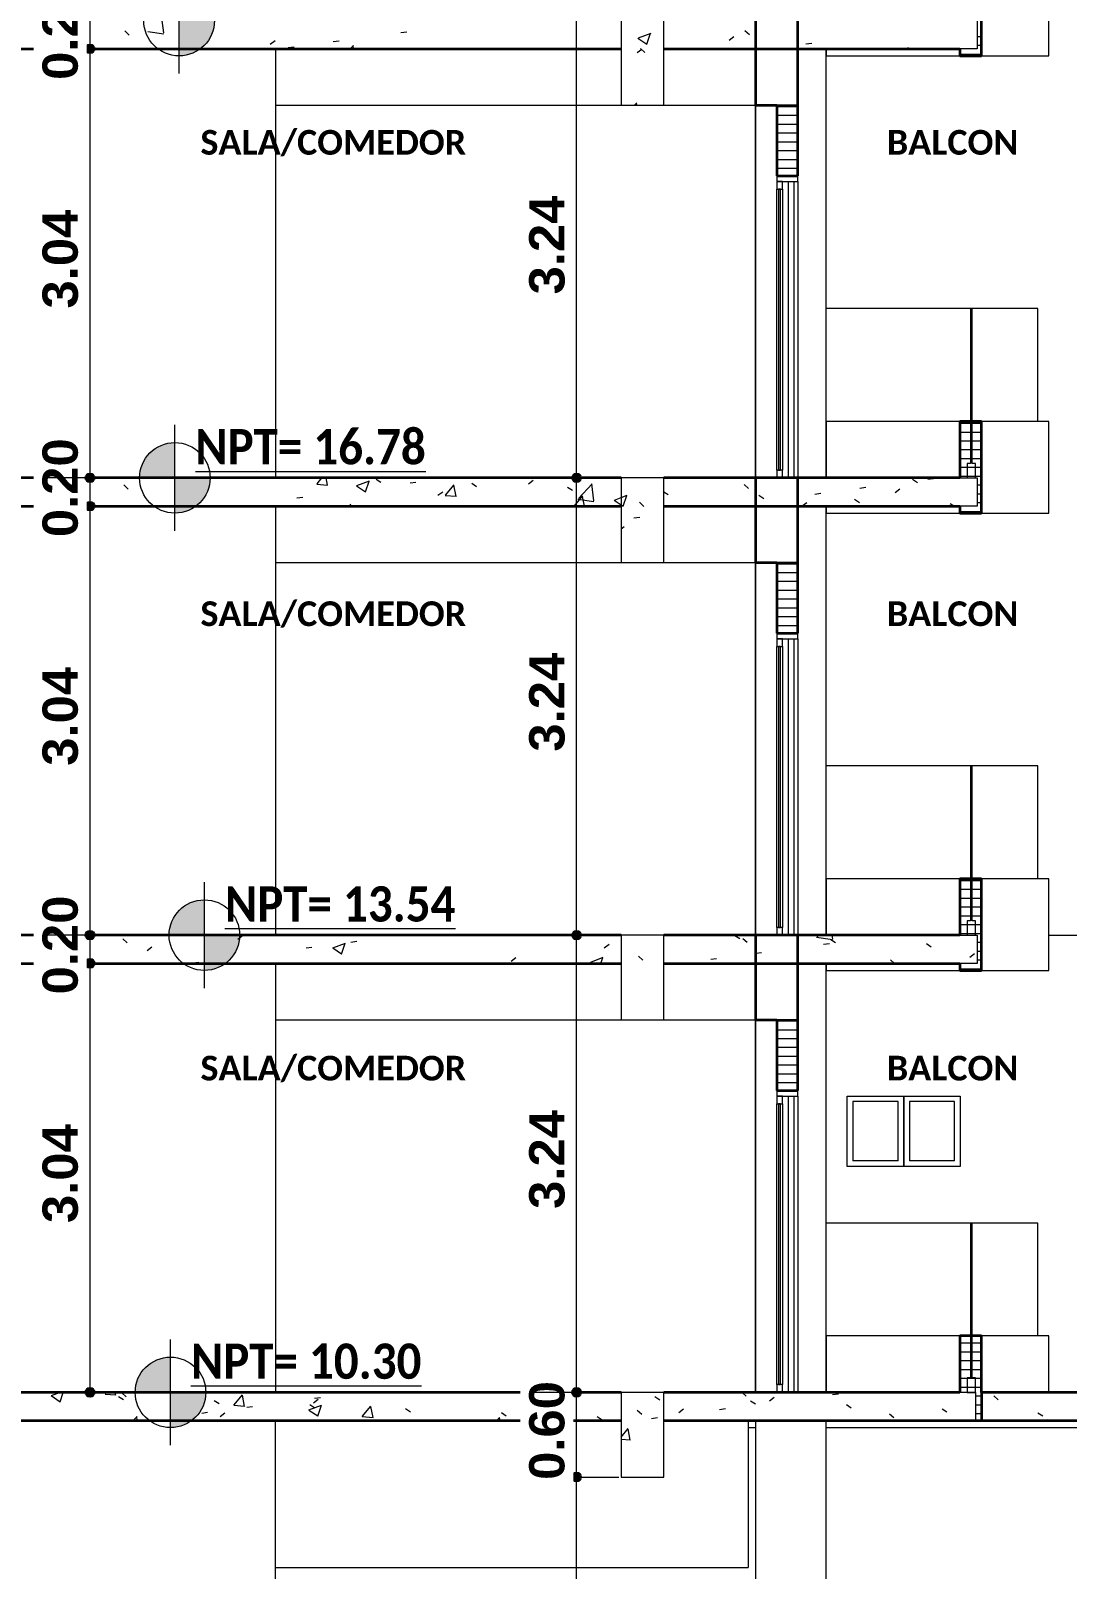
# Model space of a CAD drawing. Header units: metres. Extents: x -144 to 1000, y -717 to 29.
# Drawn here: x 289.15 to 296.49, y -647.32 to -636.42 of the extents above; entities that cross this region are included whole.
import ezdxf

# ---------------------------------------------------------------- set-up
doc = ezdxf.new("R2010")
doc.units = ezdxf.units.M
doc.layers.get('0').update_dxf_attribs({"color": 1})
for name, color, linetype, lineweight in [('A-ANNO-DIMS', 1, 'Continuous', 9), ('A-DETL-GENF', 1, 'Continuous', 9), ('A-DETL-THIN', 1, 'Continuous', 9), ('A-DOOR-FRAM', 1, 'Continuous', 9), ('A-DOOR-GLAZ', 1, 'Continuous', 9), ('A-FLOR', 2, 'Continuous', 9), ('A-FLOR-HRAL', 1, 'Continuous', 9), ('A-FLOR-MCUT', 7, 'Continuous', 9), ('A-FLOR-PATT', 8, 'Continuous', 50), ('A-GLAZ', 1, 'Continuous', 9), ('A-WALL', 4, 'Continuous', 9), ('G-ANNO-DIMS', 1, 'Continuous', 9), ('G-ANNO-TEXT', 2, 'Continuous', 9), ('S-BEAM', 1, 'Continuous', 9), ('S-COLS', 7, 'Continuous', 9)]:
    doc.layers.add(name, color=color, linetype=linetype, lineweight=lineweight)
doc.layers.add('A-WALL-PATT', color=7, linetype='Continuous', lineweight=35, true_color=0x9c9c9c)
doc.styles.add('Arial Black_B', font='ariblk.ttf', dxfattribs={"width": 0.9, "height": 0.1875})
doc.styles.add('Calibri_B', font='calibrib.ttf', dxfattribs={"height": 0.165})
doc.styles.add('Calibri_B_1', font='calibrib.ttf', dxfattribs={"height": 0.135})
pattern_1 = [(45, (282.0061, -648.2254), (-0.561266, 0.561266), []), (45, (282.2045, -648.2254), (0, 1.122532), []), (45, (281.8077, -648.2254), (0, 1.122532), [])]

# ---------------------------------------------------------------- blocks, each defined once
blk = doc.blocks.new('ololo')
at = {"layer": 'A-ANNO-DIMS', "lineweight": 25, "true_color": 0x008000}
h = blk.add_hatch(color=96, dxfattribs=at)
edge = h.paths.add_edge_path()
edge.add_arc((289.569, -636.545), 0.0313, 0, 360)
h = blk.add_hatch(color=96, dxfattribs=at)
edge = h.paths.add_edge_path()
edge.add_arc((289.569, -636.545), 0.0313, 0, 360)
h = blk.add_hatch(color=96, dxfattribs=at)
edge = h.paths.add_edge_path()
edge.add_arc((289.569, -639.585), 0.0313, 0, 360)
at = {"layer": 'A-ANNO-DIMS', "lineweight": 25}
h = blk.add_hatch(color=256, dxfattribs=at)
edge = h.paths.add_edge_path()
edge.add_arc((293.016, -639.585), 0.0312, 0, 360)
h = blk.add_hatch(color=256, dxfattribs=at)
edge = h.paths.add_edge_path()
edge.add_arc((293.016, -639.585), 0.0312, 0, 360)
at = {"layer": 'A-ANNO-DIMS', "lineweight": 25, "true_color": 0x008000}
h = blk.add_hatch(color=96, dxfattribs=at)
edge = h.paths.add_edge_path()
edge.add_arc((289.569, -639.785), 0.0313, 0, 360)
h = blk.add_hatch(color=96, dxfattribs=at)
edge = h.paths.add_edge_path()
edge.add_arc((289.569, -639.785), 0.0313, 0, 360)
h = blk.add_hatch(color=96, dxfattribs=at)
edge = h.paths.add_edge_path()
edge.add_arc((289.569, -642.825), 0.0313, 0, 360)
at = {"layer": 'A-ANNO-DIMS', "lineweight": 25}
h = blk.add_hatch(color=256, dxfattribs=at)
edge = h.paths.add_edge_path()
edge.add_arc((293.016, -642.825), 0.0312, 0, 360)
h = blk.add_hatch(color=256, dxfattribs=at)
edge = h.paths.add_edge_path()
edge.add_arc((293.016, -642.825), 0.0312, 0, 360)
at = {"layer": 'A-ANNO-DIMS', "lineweight": 25, "true_color": 0x008000}
h = blk.add_hatch(color=96, dxfattribs=at)
edge = h.paths.add_edge_path()
edge.add_arc((289.569, -643.025), 0.0313, 0, 360)
h = blk.add_hatch(color=96, dxfattribs=at)
edge = h.paths.add_edge_path()
edge.add_arc((289.569, -643.025), 0.0313, 0, 360)
h = blk.add_hatch(color=96, dxfattribs=at)
edge = h.paths.add_edge_path()
edge.add_arc((289.569, -646.065), 0.0313, 0, 360)
h = blk.add_hatch(color=96, dxfattribs=at)
edge = h.paths.add_edge_path()
edge.add_arc((293.016, -646.065), 0.0312, 0, 360)
h = blk.add_hatch(color=96, dxfattribs=at)
edge = h.paths.add_edge_path()
edge.add_arc((293.016, -646.665), 0.0312, 0, 360)
h = blk.add_hatch(color=96, dxfattribs=at)
edge = h.paths.add_edge_path()
edge.add_arc((293.016, -646.665), 0.0312, 0, 360)
at = {"layer": 'A-FLOR-HRAL', "true_color": 0x808080}
h = blk.add_hatch(dxfattribs=at)
h.set_pattern_fill('FP_107', color=8, style=0, pattern_type=2)
h.set_pattern_definition(pattern_1)
h.paths.add_polyline_path([(295.809, -639.185), (295.818, -639.185), (295.818, -638.385), (295.806, -638.385), (295.806, -639.185)])
h = blk.add_hatch(dxfattribs=at)
h.set_pattern_fill('FP_107', color=8, style=0, pattern_type=2)
h.set_pattern_definition(pattern_1)
h.paths.add_polyline_path([(295.818, -642.425), (295.818, -641.625), (295.806, -641.625), (295.806, -642.425), (295.809, -642.425)])
h = blk.add_hatch(dxfattribs=at)
h.set_pattern_fill('FP_107', color=8, style=0, pattern_type=2)
h.set_pattern_definition(pattern_1)
h.paths.add_polyline_path([(295.818, -645.665), (295.818, -644.865), (295.806, -644.865), (295.806, -645.665), (295.809, -645.665)])
at = {"layer": 'G-ANNO-DIMS'}
h = blk.add_hatch(color=256, dxfattribs=at)
edge = h.paths.add_edge_path()
edge.add_line((290.2, -636.345), (290.45, -636.345))
edge.add_arc((290.2, -636.345), 0.25, 270, 360, ccw=False)
edge.add_line((290.2, -636.595), (290.2, -636.345))
h = blk.add_hatch(color=256, dxfattribs=at)
edge = h.paths.add_edge_path()
edge.add_line((290.17, -639.585), (289.92, -639.585))
edge.add_arc((290.17, -639.585), 0.25, 90, 180, ccw=False)
edge.add_line((290.17, -639.335), (290.17, -639.585))
h = blk.add_hatch(color=256, dxfattribs=at)
edge = h.paths.add_edge_path()
edge.add_line((290.17, -639.585), (290.42, -639.585))
edge.add_arc((290.17, -639.585), 0.25, 270, 360, ccw=False)
edge.add_line((290.17, -639.835), (290.17, -639.585))
h = blk.add_hatch(color=256, dxfattribs=at)
edge = h.paths.add_edge_path()
edge.add_line((290.379, -642.825), (290.129, -642.825))
edge.add_arc((290.379, -642.825), 0.25, 90, 180, ccw=False)
edge.add_line((290.379, -642.575), (290.379, -642.825))
h = blk.add_hatch(color=256, dxfattribs=at)
edge = h.paths.add_edge_path()
edge.add_line((290.379, -642.825), (290.629, -642.825))
edge.add_arc((290.379, -642.825), 0.25, 270, 360, ccw=False)
edge.add_line((290.379, -643.075), (290.379, -642.825))
h = blk.add_hatch(color=256, dxfattribs=at)
edge = h.paths.add_edge_path()
edge.add_line((290.139, -646.065), (289.889, -646.065))
edge.add_arc((290.139, -646.065), 0.25, 90, 180, ccw=False)
edge.add_line((290.139, -645.815), (290.139, -646.065))
h = blk.add_hatch(color=256, dxfattribs=at)
edge = h.paths.add_edge_path()
edge.add_line((290.139, -646.065), (290.389, -646.065))
edge.add_arc((290.139, -646.065), 0.25, 270, 360, ccw=False)
edge.add_line((290.139, -646.315), (290.139, -646.065))
at = {"layer": 'A-ANNO-DIMS', "color": 96, "true_color": 0x008000}
for p, q in [((289.569, -636.545), (289.569, -636.345)), ((289.569, -636.545), (289.269, -636.545)), ((289.569, -636.545), (289.269, -636.545)), ((289.569, -636.545), (289.869, -636.545)), ((289.569, -636.545), (289.869, -636.545)), ((289.569, -639.585), (289.269, -639.585)), ((289.569, -639.785), (289.569, -639.585)), ((289.569, -639.585), (289.869, -639.585)), ((289.569, -639.785), (289.269, -639.785)), ((289.569, -639.785), (289.269, -639.785)), ((289.569, -639.785), (289.869, -639.785)), ((289.569, -639.785), (289.869, -639.785)), ((289.569, -642.825), (289.269, -642.825)), ((289.569, -643.025), (289.569, -642.825)), ((289.569, -642.825), (289.869, -642.825)), ((289.569, -643.025), (289.269, -643.025)), ((289.569, -643.025), (289.269, -643.025)), ((289.569, -646.065), (289.569, -643.025)), ((289.569, -643.025), (289.869, -643.025)), ((289.569, -643.025), (289.869, -643.025)), ((289.569, -646.065), (289.269, -646.065)), ((289.569, -646.065), (289.869, -646.065)), ((293.016, -646.065), (292.716, -646.065)), ((293.016, -646.665), (293.016, -646.065)), ((293.016, -646.065), (293.316, -646.065)), ((293.016, -646.665), (292.716, -646.665)), ((293.016, -646.665), (292.716, -646.665)), ((293.016, -650.766), (293.016, -646.665)), ((293.016, -646.665), (293.316, -646.665)), ((293.016, -646.665), (293.316, -646.665))]:
    blk.add_line(p, q, dxfattribs=at)
at = {"layer": 'A-ANNO-DIMS'}
for p, q in [((293.016, -639.585), (293.016, -636.345)), ((293.016, -639.585), (292.716, -639.585)), ((293.016, -639.585), (292.716, -639.585)), ((293.016, -642.825), (293.016, -639.585)), ((293.016, -639.585), (293.316, -639.585)), ((293.016, -639.585), (293.316, -639.585)), ((293.016, -642.825), (292.716, -642.825)), ((293.016, -642.825), (292.716, -642.825)), ((293.016, -642.825), (293.316, -642.825)), ((293.016, -642.825), (293.316, -642.825))]:
    blk.add_line(p, q, dxfattribs=at)
at = {"layer": 'A-ANNO-DIMS', "color": 96, "lineweight": 25, "true_color": 0x008000}
for centre, radius in [((289.569, -636.545), 0.0313), ((289.569, -636.545), 0.0313), ((289.569, -639.585), 0.0313), ((289.569, -639.785), 0.0313), ((289.569, -639.785), 0.0313), ((289.569, -642.825), 0.0313), ((289.569, -643.025), 0.0313), ((289.569, -643.025), 0.0313), ((289.569, -646.065), 0.0313), ((293.016, -646.065), 0.0312), ((293.016, -646.665), 0.0312), ((293.016, -646.665), 0.0312)]:
    blk.add_circle(centre, radius, dxfattribs=at)
at = {"layer": 'A-ANNO-DIMS', "lineweight": 25}
for centre in [(293.016, -639.585), (293.016, -639.585), (293.016, -642.825), (293.016, -642.825)]:
    blk.add_circle(centre, 0.0312, dxfattribs=at)
at = {"layer": 'A-DETL-GENF'}
for p, q in [((293.451, -636.469), (293.514, -636.512)), ((293.455, -636.468), (293.544, -636.433)), ((293.514, -636.512), (293.54, -636.435)), ((293.444, -636.572), (293.477, -636.547)), ((293.469, -636.542), (293.5, -636.57)), ((293.427, -636.945), (293.442, -636.927)), ((293.443, -636.945), (293.44, -636.93)), ((293.629, -639.68), (293.633, -639.683)), ((293.331, -639.724), (293.374, -639.708)), ((293.331, -639.776), (293.345, -639.786)), ((293.345, -639.786), (293.371, -639.71)), ((293.461, -639.758), (293.492, -639.787)), ((293.422, -639.869), (293.463, -639.863)), ((293.331, -639.946), (293.354, -639.929)), ((293.454, -642.975), (293.485, -643.003)), ((293.571, -646.095), (293.606, -646.118)), ((293.446, -646.191), (293.477, -646.219)), ((293.331, -646.382), (293.381, -646.322)), ((293.395, -646.403), (293.381, -646.323)), ((293.547, -646.249), (293.589, -646.244)), ((293.331, -646.397), (293.395, -646.402))]:
    blk.add_line(p, q, dxfattribs=at)
at = {"layer": 'A-DETL-THIN'}
for p, q in [((293.331, -636.345), (293.331, -636.945)), ((293.633, -636.945), (293.633, -636.345)), ((293.331, -636.945), (293.633, -636.945)), ((293.331, -639.585), (293.331, -640.185)), ((293.633, -639.585), (293.331, -639.585)), ((293.633, -640.185), (293.633, -639.585)), ((293.331, -640.185), (293.633, -640.185)), ((293.331, -642.825), (293.331, -643.425)), ((293.633, -642.825), (293.331, -642.825)), ((293.633, -643.425), (293.633, -642.825)), ((293.331, -643.425), (293.633, -643.425)), ((293.331, -646.065), (293.331, -646.665)), ((293.633, -646.065), (293.331, -646.065)), ((293.633, -646.665), (293.633, -646.065)), ((293.331, -646.665), (293.633, -646.665))]:
    blk.add_line(p, q, dxfattribs=at)
at = {"layer": 'A-DOOR-FRAM', "lineweight": 15}
for p, q in [((294.434, -637.445), (294.434, -637.485)), ((294.584, -637.445), (294.434, -637.445)), ((294.434, -637.485), (294.434, -637.54)), ((294.474, -637.485), (294.434, -637.485)), ((294.434, -637.485), (294.584, -637.485)), ((294.474, -637.54), (294.474, -637.485)), ((294.584, -637.485), (294.584, -637.445)), ((294.434, -637.54), (294.474, -637.54)), ((294.434, -639.53), (294.434, -639.585)), ((294.474, -639.53), (294.434, -639.53)), ((294.474, -639.585), (294.474, -639.53)), ((294.434, -639.585), (294.474, -639.585)), ((294.434, -640.685), (294.434, -640.725)), ((294.584, -640.685), (294.434, -640.685)), ((294.434, -640.725), (294.434, -640.78)), ((294.474, -640.725), (294.434, -640.725)), ((294.434, -640.725), (294.584, -640.725)), ((294.474, -640.78), (294.474, -640.725)), ((294.584, -640.725), (294.584, -640.685)), ((294.434, -640.78), (294.474, -640.78)), ((294.434, -642.77), (294.434, -642.825)), ((294.474, -642.77), (294.434, -642.77)), ((294.434, -642.825), (294.474, -642.825)), ((294.474, -642.825), (294.474, -642.77)), ((294.434, -643.925), (294.434, -643.965)), ((294.584, -643.925), (294.434, -643.925)), ((294.584, -643.965), (294.584, -643.925)), ((294.434, -643.965), (294.434, -644.02)), ((294.474, -643.965), (294.434, -643.965)), ((294.434, -643.965), (294.584, -643.965)), ((294.434, -644.02), (294.474, -644.02)), ((294.474, -644.02), (294.474, -643.965)), ((294.434, -646.01), (294.434, -646.065)), ((294.474, -646.01), (294.434, -646.01)), ((294.434, -646.065), (294.474, -646.065)), ((294.474, -646.065), (294.474, -646.01))]:
    blk.add_line(p, q, dxfattribs=at)
at = {"layer": 'A-DOOR-FRAM'}
for p, q in [((294.514, -637.485), (294.514, -639.585)), ((294.554, -637.485), (294.554, -639.585)), ((294.584, -637.485), (294.584, -639.585)), ((294.434, -639.53), (294.434, -637.54)), ((294.474, -637.54), (294.474, -639.53)), ((294.514, -640.725), (294.514, -642.825)), ((294.554, -640.725), (294.554, -642.825)), ((294.584, -640.725), (294.584, -642.825)), ((294.434, -642.77), (294.434, -640.78)), ((294.474, -640.78), (294.474, -642.77)), ((294.434, -646.01), (294.434, -644.02)), ((294.474, -644.02), (294.474, -646.01)), ((294.514, -643.965), (294.514, -646.065)), ((294.554, -643.965), (294.554, -646.065)), ((294.584, -643.965), (294.584, -646.065))]:
    blk.add_line(p, q, dxfattribs=at)
at = {"layer": 'A-DOOR-GLAZ'}
for p, q in [((294.461, -637.54), (294.447, -637.54)), ((294.447, -637.54), (294.447, -639.53)), ((294.461, -639.53), (294.461, -637.54)), ((294.447, -639.53), (294.461, -639.53)), ((294.461, -640.78), (294.447, -640.78)), ((294.447, -640.78), (294.447, -642.77)), ((294.461, -642.77), (294.461, -640.78)), ((294.447, -642.77), (294.461, -642.77)), ((294.461, -644.02), (294.447, -644.02)), ((294.447, -644.02), (294.447, -646.01)), ((294.461, -646.01), (294.461, -644.02)), ((294.447, -646.01), (294.461, -646.01))]:
    blk.add_line(p, q, dxfattribs=at)
at = {"layer": 'A-FLOR', "lineweight": 35}
for p, q in [((287.584, -636.545), (293.331, -636.545)), ((293.633, -636.545), (295.732, -636.545)), ((293.331, -639.585), (287.434, -639.585)), ((295.732, -639.585), (293.633, -639.585)), ((287.584, -639.785), (293.331, -639.785)), ((293.633, -639.785), (295.732, -639.785)), ((293.331, -642.825), (287.434, -642.825)), ((295.732, -642.825), (293.633, -642.825)), ((287.584, -643.025), (293.331, -643.025)), ((293.633, -643.025), (295.732, -643.025)), ((293.331, -646.065), (286.984, -646.065)), ((295.732, -646.065), (293.633, -646.065)), ((296.653, -646.065), (295.884, -646.065)), ((295.884, -646.065), (295.884, -646.265)), ((286.984, -646.265), (293.331, -646.265)), ((293.633, -646.265), (295.844, -646.265)), ((295.884, -646.265), (296.653, -646.265))]:
    blk.add_line(p, q, dxfattribs=at)
at = {"layer": 'A-FLOR-HRAL'}
for p, q in [((295.806, -638.385), (294.784, -638.385)), ((295.806, -638.385), (295.806, -639.483)), ((295.818, -638.385), (295.806, -638.385)), ((295.818, -639.483), (295.818, -638.385)), ((296.284, -638.385), (295.818, -638.385)), ((296.284, -639.185), (296.284, -638.385)), ((295.806, -639.483), (295.782, -639.483)), ((295.782, -639.483), (295.782, -639.585)), ((295.843, -639.483), (295.818, -639.483)), ((295.843, -639.585), (295.843, -639.483)), ((295.782, -639.585), (295.843, -639.585)), ((295.806, -641.625), (294.784, -641.625)), ((295.806, -641.625), (295.806, -642.723)), ((295.818, -641.625), (295.806, -641.625)), ((295.818, -642.723), (295.818, -641.625)), ((296.284, -641.625), (295.818, -641.625)), ((296.284, -642.425), (296.284, -641.625)), ((295.806, -642.723), (295.782, -642.723)), ((295.782, -642.723), (295.782, -642.825)), ((295.843, -642.723), (295.818, -642.723)), ((295.843, -642.825), (295.843, -642.723)), ((295.782, -642.825), (295.843, -642.825)), ((295.806, -644.865), (294.784, -644.865)), ((295.806, -644.865), (295.806, -645.963)), ((295.818, -644.865), (295.806, -644.865)), ((295.818, -645.963), (295.818, -644.865)), ((296.284, -644.865), (295.818, -644.865)), ((296.284, -645.665), (296.284, -644.865)), ((295.806, -645.963), (295.782, -645.963)), ((295.782, -645.963), (295.782, -646.065)), ((295.843, -645.963), (295.818, -645.963)), ((295.843, -646.065), (295.843, -645.963)), ((295.782, -646.065), (295.843, -646.065))]:
    blk.add_line(p, q, dxfattribs=at)
at = {"layer": 'A-FLOR-MCUT'}
for p, q in [((295.843, -646.065), (295.732, -646.065)), ((295.844, -646.265), (295.844, -646.065))]:
    blk.add_line(p, q, dxfattribs=at)
at = {"layer": 'A-FLOR-PATT', "color": 8, "lineweight": 5, "true_color": 0x828282}
for p, q in [((290.091, -636.432), (290.081, -636.345)), ((294.209, -636.415), (294.24, -636.443)), ((289.816, -636.418), (289.847, -636.447)), ((289.979, -636.421), (290.092, -636.438)), ((290.846, -636.511), (290.88, -636.485)), ((291.291, -636.494), (291.333, -636.488)), ((291.412, -636.545), (291.435, -636.521)), ((291.435, -636.545), (291.432, -636.521)), ((291.772, -636.43), (291.814, -636.425)), ((294.096, -636.483), (294.129, -636.458)), ((294.64, -636.51), (294.682, -636.504)), ((290.973, -636.536), (291.015, -636.53)), ((295.342, -636.545), (295.369, -636.535)), ((295.362, -636.545), (295.365, -636.537)), ((289.445, -639.641), (289.478, -639.615)), ((289.809, -639.635), (289.84, -639.664)), ((290.949, -639.585), (290.952, -639.588)), ((291.175, -639.629), (291.251, -639.636)), ((291.177, -639.627), (291.212, -639.585)), ((291.251, -639.636), (291.242, -639.585)), ((291.457, -639.641), (291.52, -639.684)), ((291.46, -639.64), (291.549, -639.606)), ((291.52, -639.685), (291.546, -639.608)), ((291.595, -639.594), (291.63, -639.616)), ((291.836, -639.621), (291.878, -639.615)), ((292.034, -639.708), (292.068, -639.683)), ((292.088, -639.707), (292.149, -639.634)), ((292.162, -639.716), (292.147, -639.636)), ((292.273, -639.622), (292.308, -639.645)), ((292.676, -639.627), (292.709, -639.602)), ((292.951, -639.651), (292.986, -639.673)), ((293.029, -639.731), (293.127, -639.628)), ((293.138, -639.748), (293.124, -639.627)), ((293.633, -639.683), (293.664, -639.702)), ((294.202, -639.631), (294.233, -639.66)), ((294.747, -639.585), (294.752, -639.589)), ((295.023, -639.658), (295.064, -639.652)), ((295.274, -639.689), (295.307, -639.663)), ((295.395, -639.595), (295.43, -639.617)), ((295.504, -639.595), (295.545, -639.589)), ((290.584, -639.785), (290.595, -639.784)), ((291.035, -639.726), (291.076, -639.721)), ((291.399, -639.785), (291.416, -639.772)), ((292.086, -639.709), (292.162, -639.715)), ((292.999, -639.785), (293.06, -639.713)), ((293.025, -639.735), (293.138, -639.752)), ((293.071, -639.785), (293.058, -639.716)), ((293.282, -639.743), (293.331, -639.776)), ((293.285, -639.742), (293.331, -639.724)), ((294.307, -639.708), (294.342, -639.731)), ((294.614, -639.784), (294.647, -639.759)), ((294.704, -639.7), (294.746, -639.694)), ((294.985, -639.737), (295.02, -639.759)), ((295.247, -639.783), (295.249, -639.785)), ((295.663, -639.766), (295.694, -639.785)), ((289.48, -642.825), (289.526, -642.856)), ((289.526, -642.857), (289.536, -642.825)), ((290.615, -642.853), (290.648, -642.827)), ((294.138, -642.827), (294.173, -642.849)), ((294.716, -642.839), (294.829, -642.856)), ((294.721, -642.837), (294.732, -642.825)), ((294.831, -642.853), (294.827, -642.825)), ((289.802, -642.852), (289.833, -642.88)), ((289.973, -642.934), (290.006, -642.908)), ((291.099, -642.916), (291.14, -642.911)), ((291.288, -642.916), (291.351, -642.958)), ((291.29, -642.915), (291.379, -642.881)), ((291.351, -642.959), (291.377, -642.882)), ((291.417, -642.874), (291.459, -642.869)), ((293.212, -642.914), (293.246, -642.888)), ((294.194, -642.848), (294.225, -642.876)), ((294.285, -642.954), (294.326, -642.948)), ((294.766, -642.89), (294.807, -642.885)), ((294.816, -642.855), (294.851, -642.878)), ((295.494, -642.884), (295.529, -642.907)), ((289.321, -643.023), (289.355, -642.998)), ((290.297, -643.022), (290.339, -643.016)), ((292.552, -643.009), (292.586, -642.984)), ((293.113, -643.017), (293.125, -643.025)), ((293.116, -643.016), (293.204, -642.982)), ((293.188, -643.025), (293.202, -642.984)), ((293.966, -642.995), (294.008, -642.99)), ((295.239, -642.999), (295.268, -643.025)), ((295.802, -642.982), (295.835, -642.956)), ((289.294, -646.088), (289.357, -646.131)), ((289.295, -646.087), (289.353, -646.065)), ((289.357, -646.131), (289.379, -646.065)), ((289.676, -646.076), (289.685, -646.065)), ((289.676, -646.077), (289.752, -646.083)), ((289.752, -646.084), (289.748, -646.065)), ((289.771, -646.094), (289.806, -646.116)), ((289.795, -646.069), (289.826, -646.097)), ((290.587, -646.156), (290.648, -646.083)), ((290.663, -646.164), (290.648, -646.084)), ((291.151, -646.139), (291.184, -646.114)), ((291.16, -646.106), (291.202, -646.101)), ((292.893, -646.066), (292.928, -646.089)), ((294.188, -646.065), (294.218, -646.092)), ((294.382, -646.126), (294.415, -646.1)), ((294.829, -646.08), (294.871, -646.075)), ((295.973, -646.089), (296.003, -646.117)), ((290.361, -646.212), (290.402, -646.206)), ((290.449, -646.122), (290.484, -646.145)), ((290.491, -646.235), (290.524, -646.209)), ((290.587, -646.156), (290.663, -646.163)), ((290.679, -646.17), (290.721, -646.164)), ((291.119, -646.19), (291.182, -646.232)), ((291.12, -646.189), (291.209, -646.155)), ((291.127, -646.151), (291.162, -646.174)), ((291.182, -646.233), (291.208, -646.156)), ((291.498, -646.236), (291.559, -646.163)), ((291.574, -646.243), (291.559, -646.164)), ((291.805, -646.18), (291.84, -646.202)), ((292.483, -646.208), (292.518, -646.231)), ((293.741, -646.207), (293.774, -646.181)), ((294.028, -646.186), (294.07, -646.18)), ((294.249, -646.124), (294.284, -646.146)), ((294.927, -646.152), (294.962, -646.175)), ((295.232, -646.216), (295.263, -646.244)), ((295.605, -646.181), (295.64, -646.203)), ((296.283, -646.21), (296.318, -646.232)), ((289.874, -646.265), (289.902, -646.236)), ((289.904, -646.265), (289.9, -646.235)), ((291.498, -646.236), (291.574, -646.243)), ((292.451, -646.265), (292.47, -646.242)), ((292.474, -646.265), (292.47, -646.243)), ((293.012, -646.265), (293.035, -646.257)), ((293.03, -646.265), (293.033, -646.258)), ((293.161, -646.237), (293.196, -646.26)), ((296.342, -646.265), (296.353, -646.257))]:
    blk.add_line(p, q, dxfattribs=at)
at = {"layer": 'A-GLAZ'}
for p, q in [((295.294, -644.005), (294.974, -644.005)), ((294.974, -644.005), (294.974, -644.425)), ((295.294, -644.425), (295.294, -644.005)), ((295.334, -644.465), (295.334, -643.965)), ((295.334, -643.965), (295.334, -644.465)), ((295.694, -644.005), (295.374, -644.005)), ((295.374, -644.005), (295.374, -644.425)), ((295.694, -644.425), (295.694, -644.005)), ((295.294, -644.425), (294.974, -644.425)), ((295.694, -644.425), (295.374, -644.425))]:
    blk.add_line(p, q, dxfattribs=at)
at = {"layer": 'A-WALL', "lineweight": 35}
for p, q in [((295.884, -636.595), (295.884, -635.945)), ((295.732, -636.545), (295.732, -636.595)), ((295.732, -636.595), (295.884, -636.595)), ((294.434, -636.945), (294.434, -637.445)), ((294.584, -637.445), (294.584, -636.945)), ((294.434, -637.445), (294.584, -637.445)), ((295.884, -639.185), (295.732, -639.185)), ((295.732, -639.185), (295.732, -639.585)), ((295.884, -639.835), (295.884, -639.185)), ((295.732, -639.785), (295.732, -639.835)), ((295.732, -639.835), (295.884, -639.835)), ((294.434, -640.185), (294.434, -640.685)), ((294.584, -640.685), (294.584, -640.185)), ((294.434, -640.685), (294.584, -640.685)), ((295.884, -642.425), (295.732, -642.425)), ((295.732, -642.425), (295.732, -642.825)), ((295.884, -643.075), (295.884, -642.425)), ((295.732, -643.025), (295.732, -643.075)), ((295.732, -643.075), (295.884, -643.075)), ((294.434, -643.425), (294.434, -643.925)), ((294.584, -643.925), (294.584, -643.425)), ((294.434, -643.925), (294.584, -643.925)), ((295.884, -645.665), (295.732, -645.665)), ((295.732, -645.665), (295.732, -646.065)), ((295.884, -646.065), (295.884, -645.665)), ((295.844, -646.265), (295.884, -646.265))]:
    blk.add_line(p, q, dxfattribs=at)
at = {"layer": 'A-WALL'}
for p, q in [((296.362, -636.595), (296.362, -635.945)), ((295.854, -636.345), (295.854, -636.545)), ((290.884, -636.545), (290.884, -639.585)), ((294.284, -639.585), (294.284, -636.545)), ((294.784, -636.545), (294.784, -636.595)), ((294.784, -636.595), (295.732, -636.595)), ((295.854, -636.545), (295.732, -636.545)), ((295.884, -636.595), (296.362, -636.595)), ((294.584, -636.945), (294.434, -636.945)), ((295.732, -639.185), (294.784, -639.185)), ((294.784, -639.185), (294.784, -639.585)), ((296.362, -639.185), (295.884, -639.185)), ((296.362, -639.835), (296.362, -639.185)), ((295.732, -639.585), (295.854, -639.585)), ((295.854, -639.585), (295.854, -639.785)), ((290.884, -639.785), (290.884, -642.825)), ((294.284, -642.825), (294.284, -639.785)), ((294.784, -639.785), (294.784, -639.835)), ((295.854, -639.785), (295.732, -639.785)), ((294.784, -639.835), (295.732, -639.835)), ((295.884, -639.835), (296.362, -639.835)), ((294.584, -640.185), (294.434, -640.185)), ((295.732, -642.425), (294.784, -642.425)), ((294.784, -642.425), (294.784, -642.825)), ((296.362, -642.425), (295.884, -642.425)), ((296.362, -643.075), (296.362, -642.425)), ((295.732, -642.825), (295.854, -642.825)), ((295.854, -642.825), (295.854, -643.025)), ((296.362, -642.825), (296.734, -642.825)), ((290.884, -643.025), (290.884, -646.065)), ((294.284, -646.065), (294.284, -643.025)), ((294.784, -643.025), (294.784, -643.075)), ((295.854, -643.025), (295.732, -643.025)), ((294.784, -643.075), (295.732, -643.075)), ((295.884, -643.075), (296.362, -643.075)), ((294.584, -643.425), (294.434, -643.425)), ((294.934, -644.465), (294.934, -643.965)), ((294.934, -643.965), (295.734, -643.965)), ((295.734, -643.965), (295.734, -644.465)), ((295.734, -644.465), (294.934, -644.465)), ((295.732, -645.665), (294.784, -645.665)), ((294.784, -645.665), (294.784, -646.065)), ((296.362, -645.665), (295.884, -645.665)), ((296.362, -646.065), (296.362, -645.665)), ((294.231, -646.265), (294.231, -647.305)), ((294.231, -646.315), (294.284, -646.315)), ((294.784, -646.315), (300.997, -646.315)), ((290.884, -647.305), (294.231, -647.305))]:
    blk.add_line(p, q, dxfattribs=at)
at = {"layer": 'A-WALL-PATT', "color": 8, "lineweight": 5, "true_color": 0x727272}
for p, q in [((295.854, -636.458), (295.884, -636.458)), ((295.854, -636.52), (295.884, -636.52)), ((295.732, -636.583), (295.884, -636.583)), ((294.434, -636.953), (294.584, -636.953)), ((294.434, -637.015), (294.584, -637.015)), ((294.434, -637.078), (294.584, -637.078)), ((294.434, -637.14), (294.584, -637.14)), ((294.434, -637.203), (294.584, -637.203)), ((294.434, -637.265), (294.584, -637.265)), ((294.434, -637.328), (294.584, -637.328)), ((294.434, -637.39), (294.584, -637.39)), ((295.732, -639.198), (295.884, -639.198)), ((295.732, -639.26), (295.884, -639.26)), ((295.732, -639.323), (295.884, -639.323)), ((295.732, -639.385), (295.884, -639.385)), ((295.732, -639.448), (295.884, -639.448)), ((295.732, -639.51), (295.884, -639.51)), ((295.732, -639.573), (295.884, -639.573)), ((295.854, -639.635), (295.884, -639.635)), ((295.854, -639.698), (295.884, -639.698)), ((295.854, -639.76), (295.884, -639.76)), ((295.732, -639.823), (295.884, -639.823)), ((294.434, -640.193), (294.584, -640.193)), ((294.434, -640.255), (294.584, -640.255)), ((294.434, -640.318), (294.584, -640.318)), ((294.434, -640.38), (294.584, -640.38)), ((294.434, -640.443), (294.584, -640.443)), ((294.434, -640.505), (294.584, -640.505)), ((294.434, -640.568), (294.584, -640.568)), ((294.434, -640.63), (294.584, -640.63)), ((295.732, -642.438), (295.884, -642.438)), ((295.732, -642.5), (295.884, -642.5)), ((295.732, -642.563), (295.884, -642.563)), ((295.732, -642.625), (295.884, -642.625)), ((295.732, -642.688), (295.884, -642.688)), ((295.732, -642.75), (295.884, -642.75)), ((295.732, -642.813), (295.884, -642.813)), ((295.854, -642.875), (295.884, -642.875)), ((295.854, -642.938), (295.884, -642.938)), ((295.732, -643.063), (295.884, -643.063)), ((295.854, -643), (295.884, -643)), ((294.434, -643.433), (294.584, -643.433)), ((294.434, -643.495), (294.584, -643.495)), ((294.434, -643.558), (294.584, -643.558)), ((294.434, -643.62), (294.584, -643.62)), ((294.434, -643.683), (294.584, -643.683)), ((294.434, -643.745), (294.584, -643.745)), ((294.434, -643.808), (294.584, -643.808)), ((294.434, -643.87), (294.584, -643.87)), ((295.732, -645.715), (295.884, -645.715)), ((295.732, -645.778), (295.884, -645.778)), ((295.732, -645.84), (295.884, -645.84)), ((295.732, -645.903), (295.884, -645.903)), ((295.732, -645.965), (295.884, -645.965)), ((295.732, -646.028), (295.884, -646.028)), ((295.844, -646.09), (295.884, -646.09)), ((295.844, -646.153), (295.884, -646.153)), ((295.844, -646.215), (295.884, -646.215))]:
    blk.add_line(p, q, dxfattribs=at)
at = {"layer": 'G-ANNO-DIMS'}
for p, q in [((290.2, -636.72), (290.2, -635.97)), ((290.17, -639.96), (290.17, -639.21)), ((289.795, -639.585), (291.92, -639.585)), ((290.379, -643.2), (290.379, -642.45)), ((290.004, -642.825), (292.129, -642.825)), ((290.139, -646.44), (290.139, -645.69)), ((289.764, -646.065), (291.889, -646.065))]:
    blk.add_line(p, q, dxfattribs=at)
for centre in [(290.2, -636.345), (290.17, -639.585), (290.379, -642.825), (290.139, -646.065)]:
    blk.add_circle(centre, 0.25, dxfattribs=at)
at = {"layer": 'S-BEAM', "lineweight": 35}
for p, q in [((294.284, -636.345), (294.284, -636.945)), ((294.584, -636.945), (294.584, -636.345)), ((294.284, -636.945), (294.434, -636.945)), ((294.584, -639.585), (294.284, -639.585)), ((294.284, -639.585), (294.284, -640.185)), ((294.584, -640.185), (294.584, -639.585)), ((294.284, -640.185), (294.434, -640.185)), ((294.584, -642.825), (294.284, -642.825)), ((294.284, -642.825), (294.284, -643.425)), ((294.584, -643.425), (294.584, -642.825)), ((294.284, -643.425), (294.434, -643.425))]:
    blk.add_line(p, q, dxfattribs=at)
at = {"layer": 'S-BEAM'}
for p, q in [((290.885, -636.945), (290.885, -636.545)), ((290.885, -636.945), (293.331, -636.945)), ((293.633, -636.945), (294.284, -636.945)), ((294.434, -636.945), (294.584, -636.945)), ((290.885, -640.185), (290.885, -639.785)), ((290.885, -640.185), (293.331, -640.185)), ((293.633, -640.185), (294.284, -640.185)), ((294.434, -640.185), (294.584, -640.185)), ((290.885, -643.425), (290.885, -643.025)), ((290.885, -643.425), (293.331, -643.425)), ((293.633, -643.425), (294.284, -643.425)), ((294.434, -643.425), (294.584, -643.425))]:
    blk.add_line(p, q, dxfattribs=at)
at = {"layer": 'S-COLS'}
for p, q in [((294.784, -639.585), (294.784, -636.545)), ((294.284, -636.945), (294.284, -639.585)), ((294.284, -636.945), (294.284, -639.585)), ((294.784, -642.825), (294.784, -639.785)), ((294.284, -640.185), (294.284, -642.825)), ((294.284, -640.185), (294.284, -642.825)), ((294.784, -646.065), (294.784, -643.025)), ((294.284, -643.425), (294.284, -646.065)), ((294.284, -643.425), (294.284, -646.065)), ((290.884, -650.761), (290.884, -646.265)), ((294.284, -646.265), (294.284, -650.766)), ((294.284, -646.265), (294.284, -650.417)), ((294.284, -646.265), (294.284, -650.319)), ((294.784, -650.766), (294.784, -646.265))]:
    blk.add_line(p, q, dxfattribs=at)
at = {"layer": 'G-ANNO-DIMS', "style": 'Calibri_B', "width": 0.9}
for s, p in [('%%UNPT= 16.78', (290.315, -639.489)), ('%%UNPT= 13.54', (290.525, -642.729)), ('%%UNPT= 10.30', (290.284, -645.969))]:
    blk.add_text(s, height=0.25, dxfattribs=at).set_placement(p)
at = {"layer": 'G-ANNO-TEXT', "style": 'Calibri_B_1'}
for s, p in [('SALA/COMEDOR', (290.351, -637.295)), ('BALCON', (295.214, -637.295)), ('SALA/COMEDOR', (290.351, -640.635)), ('BALCON', (295.214, -640.635)), ('SALA/COMEDOR', (290.351, -643.855)), ('BALCON', (295.214, -643.855))]:
    blk.add_text(s, height=0.175, dxfattribs=at).set_placement(p)
at = {"layer": 'A-ANNO-DIMS', "char_height": 0.25, "width": 0.7674, "attachment_point": 1, "rotation": 90, "line_spacing_factor": 1.180619, "style": 'Arial Black_B', "bg_fill": 3, "box_fill_scale": 1.25, "bg_fill_color": 256, "bg_fill_true_color": 13158600, "bg_fill_transparency": 0}
for insert in [(292.68, -638.285), (292.68, -641.525)]:
    blk.add_mtext('3.24', dxfattribs=dict(at, insert=insert))
at = {"layer": 'A-ANNO-DIMS', "color": 96, "true_color": 0x008000, "char_height": 0.25, "width": 0.7674, "attachment_point": 1, "rotation": 90, "line_spacing_factor": 1.180619, "style": 'Arial Black_B', "bg_fill": 3, "box_fill_scale": 1.25, "bg_fill_color": 256, "bg_fill_true_color": 13158600, "bg_fill_transparency": 0}
for s, insert in [('0.20', (289.232, -643.245)), ('3.04', (289.232, -644.865)), ('0.60', (292.68, -646.685))]:
    blk.add_mtext(s, dxfattribs=dict(at, insert=insert))
at = {"layer": 'A-ANNO-DIMS', "lineweight": 25, "true_color": 0x008000}
h = blk.add_hatch(color=96, dxfattribs=at)
edge = h.paths.add_edge_path()
edge.add_arc((289.569, -642.825), 0.0313, 0, 360)
at = {"layer": 'A-ANNO-DIMS', "lineweight": 25}
h = blk.add_hatch(color=256, dxfattribs=at)
edge = h.paths.add_edge_path()
edge.add_arc((293.016, -646.065), 0.0312, 0, 360)
at = {"layer": 'A-ANNO-DIMS', "color": 96, "true_color": 0x008000}
for q in [(289.569, -639.785), (289.269, -642.825), (289.869, -642.825)]:
    blk.add_line((289.569, -642.825), q, dxfattribs=at)
at = {"layer": 'A-ANNO-DIMS'}
for q in [(293.016, -642.825), (292.716, -646.065), (293.316, -646.065)]:
    blk.add_line((293.016, -646.065), q, dxfattribs=at)
at = {"layer": 'A-ANNO-DIMS', "color": 96, "lineweight": 25, "true_color": 0x008000}
blk.add_circle((289.569, -642.825), 0.0313, dxfattribs=at)
at = {"layer": 'A-ANNO-DIMS', "lineweight": 25}
blk.add_circle((293.016, -646.065), 0.0312, dxfattribs=at)
at = {"layer": 'A-ANNO-DIMS', "color": 96, "true_color": 0x008000, "char_height": 0.25, "width": 0.7674, "attachment_point": 1, "rotation": 90, "line_spacing_factor": 1.180619, "style": 'Arial Black_B', "bg_fill": 3, "box_fill_scale": 1.25, "bg_fill_color": 256, "bg_fill_true_color": 13158600, "bg_fill_transparency": 0}
for s, insert in [('0.20', (289.232, -640.005)), ('3.04', (289.232, -641.625))]:
    blk.add_mtext(s, dxfattribs=dict(at, insert=insert))
at = {"layer": 'A-ANNO-DIMS', "insert": (292.68, -644.765), "char_height": 0.25, "width": 0.7674, "attachment_point": 1, "rotation": 90, "line_spacing_factor": 1.180619, "style": 'Arial Black_B', "bg_fill": 3, "box_fill_scale": 1.25, "bg_fill_color": 256, "bg_fill_true_color": 13158600, "bg_fill_transparency": 0}
blk.add_mtext('3.24', dxfattribs=at)
at = {"layer": 'A-ANNO-DIMS', "lineweight": 25, "true_color": 0x008000}
h = blk.add_hatch(color=96, dxfattribs=at)
edge = h.paths.add_edge_path()
edge.add_arc((289.569, -639.585), 0.0313, 0, 360)
at = {"layer": 'A-ANNO-DIMS', "color": 96, "true_color": 0x008000}
for q in [(289.569, -636.545), (289.269, -639.585), (289.869, -639.585)]:
    blk.add_line((289.569, -639.585), q, dxfattribs=at)
at = {"layer": 'A-ANNO-DIMS', "color": 96, "lineweight": 25, "true_color": 0x008000}
blk.add_circle((289.569, -639.585), 0.0313, dxfattribs=at)
at = {"layer": 'A-ANNO-DIMS', "color": 96, "true_color": 0x008000, "char_height": 0.25, "width": 0.7674, "attachment_point": 1, "rotation": 90, "line_spacing_factor": 1.180619, "style": 'Arial Black_B', "bg_fill": 3, "box_fill_scale": 1.25, "bg_fill_color": 256, "bg_fill_true_color": 13158600, "bg_fill_transparency": 0}
for s, insert in [('0.20', (289.232, -636.765)), ('3.04', (289.232, -638.385))]:
    blk.add_mtext(s, dxfattribs=dict(at, insert=insert))

msp = doc.modelspace()

# ---------------------------------------------------------------- block references
at = {"color": 3}
msp.add_blockref('ololo', (0, 0), dxfattribs=at)

doc.saveas('drawing.dxf')
